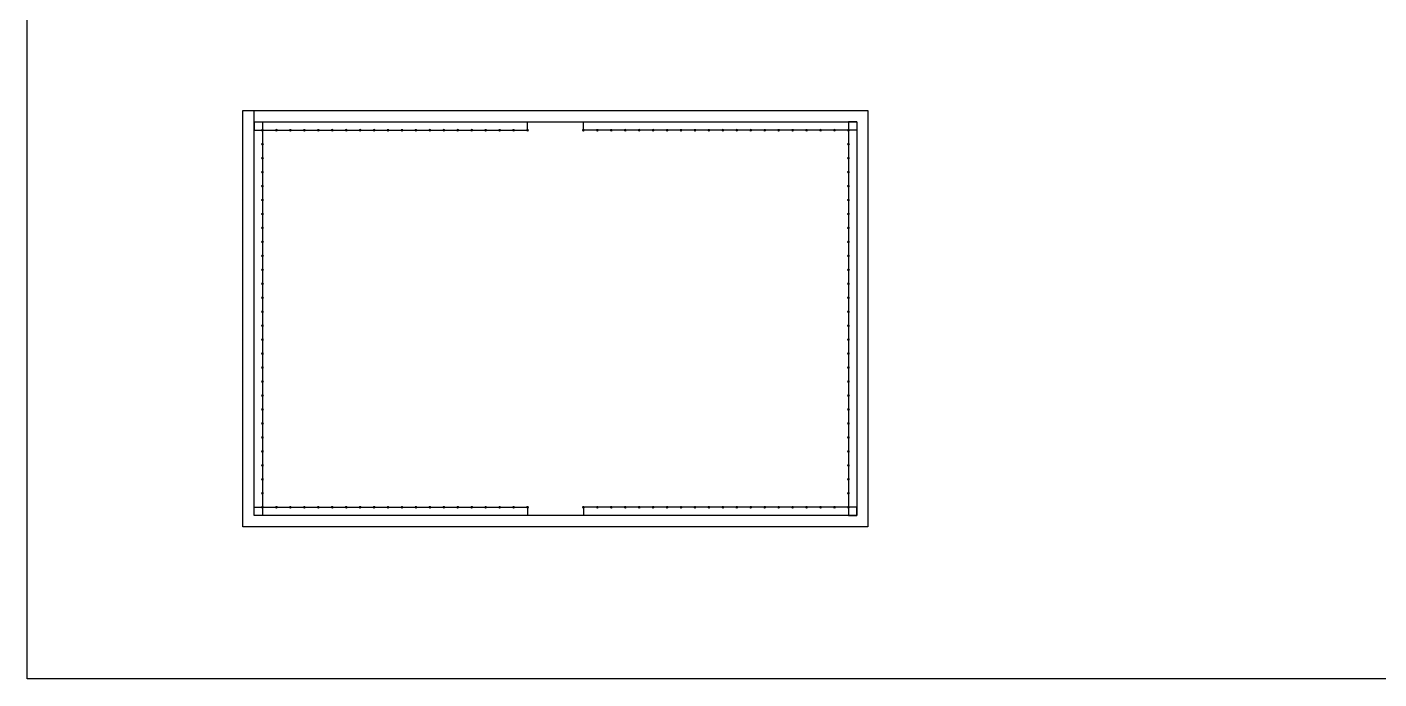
# Model space of a CAD drawing. Header units: millimetres. Extents: x 5326 to 6986, y 304 to 1378.
# Drawn here: x 5326.3 to 5810.8, y 303.8 to 537.2 of the extents above; entities that cross this region are included whole.
import ezdxf

# ---------------------------------------------------------------- set-up
doc = ezdxf.new("R2010")
doc.units = ezdxf.units.MM
doc.layers.add('Общий лист', color=7, linetype='Continuous')

msp = doc.modelspace()

# ---------------------------------------------------------------- hatches: boundary and pattern name
h = msp.add_hatch(color=256)
h.dxf.hatch_style = 1
h.paths.add_polyline_path([(5410.192, 500.283, -1), (5411.192, 500.283, -1)])
h = msp.add_hatch(color=256)
h.dxf.hatch_style = 1
h.paths.add_polyline_path([(5415.192, 500.283, -1), (5416.192, 500.283, -1)])
h = msp.add_hatch(color=256)
h.dxf.hatch_style = 1
h.paths.add_polyline_path([(5420.192, 500.283, -1), (5421.192, 500.283, -1)])
h = msp.add_hatch(color=256)
h.dxf.hatch_style = 1
h.paths.add_polyline_path([(5425.192, 500.283, -1), (5426.192, 500.283, -1)])
h = msp.add_hatch(color=256)
h.dxf.hatch_style = 1
h.paths.add_polyline_path([(5430.192, 500.283, -1), (5431.192, 500.283, -1)])
h = msp.add_hatch(color=256)
h.dxf.hatch_style = 1
h.paths.add_polyline_path([(5435.192, 500.283, -1), (5436.192, 500.283, -1)])
h = msp.add_hatch(color=256)
h.dxf.hatch_style = 1
h.paths.add_polyline_path([(5440.192, 500.283, -1), (5441.192, 500.283, -1)])
h = msp.add_hatch(color=256)
h.dxf.hatch_style = 1
h.paths.add_polyline_path([(5445.192, 500.283, -1), (5446.192, 500.283, -1)])
h = msp.add_hatch(color=256)
h.dxf.hatch_style = 1
h.paths.add_polyline_path([(5450.192, 500.283, -1), (5451.192, 500.283, -1)])
h = msp.add_hatch(color=256)
h.dxf.hatch_style = 1
h.paths.add_polyline_path([(5455.192, 500.283, -1), (5456.192, 500.283, -1)])
h = msp.add_hatch(color=256)
h.dxf.hatch_style = 1
h.paths.add_polyline_path([(5460.192, 500.283, -1), (5461.192, 500.283, -1)])
h = msp.add_hatch(color=256)
h.dxf.hatch_style = 1
h.paths.add_polyline_path([(5465.192, 500.283, -1), (5466.192, 500.283, -1)])
h = msp.add_hatch(color=256)
h.dxf.hatch_style = 1
h.paths.add_polyline_path([(5470.192, 500.283, -1), (5471.192, 500.283, -1)])
h = msp.add_hatch(color=256)
h.dxf.hatch_style = 1
h.paths.add_polyline_path([(5475.192, 500.283, -1), (5476.192, 500.283, -1)])
h = msp.add_hatch(color=256)
h.dxf.hatch_style = 1
h.paths.add_polyline_path([(5480.192, 500.283, -1), (5481.192, 500.283, -1)])
h = msp.add_hatch(color=256)
h.dxf.hatch_style = 1
h.paths.add_polyline_path([(5485.192, 500.283, -1), (5486.192, 500.283, -1)])
h = msp.add_hatch(color=256)
h.dxf.hatch_style = 1
h.paths.add_polyline_path([(5490.192, 500.283, -1), (5491.192, 500.283, -1)])
h = msp.add_hatch(color=256)
h.dxf.hatch_style = 1
h.paths.add_polyline_path([(5495.192, 500.283, -1), (5496.192, 500.283, -1)])
h = msp.add_hatch(color=256)
h.dxf.hatch_style = 1
h.paths.add_polyline_path([(5500.192, 500.283, -1), (5501.192, 500.283, -1)])
h = msp.add_hatch(color=256)
h.dxf.hatch_style = 1
h.paths.add_polyline_path([(5505.192, 500.283, -1), (5506.192, 500.283, -1)])
h = msp.add_hatch(color=256)
h.dxf.hatch_style = 1
h.paths.add_polyline_path([(5525.192, 500.283, -1), (5526.192, 500.283, -1)])
h = msp.add_hatch(color=256)
h.dxf.hatch_style = 1
h.paths.add_polyline_path([(5530.192, 500.283, -1), (5531.192, 500.283, -1)])
h = msp.add_hatch(color=256)
h.dxf.hatch_style = 1
h.paths.add_polyline_path([(5535.192, 500.283, -1), (5536.192, 500.283, -1)])
h = msp.add_hatch(color=256)
h.dxf.hatch_style = 1
h.paths.add_polyline_path([(5540.192, 500.283, -1), (5541.192, 500.283, -1)])
h = msp.add_hatch(color=256)
h.dxf.hatch_style = 1
h.paths.add_polyline_path([(5545.192, 500.283, -1), (5546.192, 500.283, -1)])
h = msp.add_hatch(color=256)
h.dxf.hatch_style = 1
h.paths.add_polyline_path([(5550.192, 500.283, -1), (5551.192, 500.283, -1)])
h = msp.add_hatch(color=256)
h.dxf.hatch_style = 1
h.paths.add_polyline_path([(5555.192, 500.283, -1), (5556.192, 500.283, -1)])
h = msp.add_hatch(color=256)
h.dxf.hatch_style = 1
h.paths.add_polyline_path([(5560.192, 500.283, -1), (5561.192, 500.283, -1)])
h = msp.add_hatch(color=256)
h.dxf.hatch_style = 1
h.paths.add_polyline_path([(5565.192, 500.283, -1), (5566.192, 500.283, -1)])
h = msp.add_hatch(color=256)
h.dxf.hatch_style = 1
h.paths.add_polyline_path([(5570.192, 500.283, -1), (5571.192, 500.283, -1)])
h = msp.add_hatch(color=256)
h.dxf.hatch_style = 1
h.paths.add_polyline_path([(5575.192, 500.283, -1), (5576.192, 500.283, -1)])
h = msp.add_hatch(color=256)
h.dxf.hatch_style = 1
h.paths.add_polyline_path([(5580.192, 500.283, -1), (5581.192, 500.283, -1)])
h = msp.add_hatch(color=256)
h.dxf.hatch_style = 1
h.paths.add_polyline_path([(5585.192, 500.283, -1), (5586.192, 500.283, -1)])
h = msp.add_hatch(color=256)
h.dxf.hatch_style = 1
h.paths.add_polyline_path([(5590.192, 500.283, -1), (5591.192, 500.283, -1)])
h = msp.add_hatch(color=256)
h.dxf.hatch_style = 1
h.paths.add_polyline_path([(5595.192, 500.283, -1), (5596.192, 500.283, -1)])
h = msp.add_hatch(color=256)
h.dxf.hatch_style = 1
h.paths.add_polyline_path([(5600.192, 500.283, -1), (5601.192, 500.283, -1)])
h = msp.add_hatch(color=256)
h.dxf.hatch_style = 1
h.paths.add_polyline_path([(5605.192, 500.283, -1), (5606.192, 500.283, -1)])
h = msp.add_hatch(color=256)
h.dxf.hatch_style = 1
h.paths.add_polyline_path([(5610.192, 500.283, -1), (5611.192, 500.283, -1)])
h = msp.add_hatch(color=256)
h.dxf.hatch_style = 1
h.paths.add_polyline_path([(5615.192, 500.283, -1), (5616.192, 500.283, -1)])
h = msp.add_hatch(color=256)
h.dxf.hatch_style = 1
h.paths.add_polyline_path([(5620.192, 500.283, -1), (5621.192, 500.283, -1)])
h = msp.add_hatch(color=256)
h.dxf.hatch_style = 1
h.paths.add_polyline_path([(5410.192, 495.283, -1), (5411.192, 495.283, -1)])
h = msp.add_hatch(color=256)
h.dxf.hatch_style = 1
h.paths.add_polyline_path([(5620.192, 495.283, -1), (5621.192, 495.283, -1)])
h = msp.add_hatch(color=256)
h.dxf.hatch_style = 1
h.paths.add_polyline_path([(5410.192, 490.283, -1), (5411.192, 490.283, -1)])
h = msp.add_hatch(color=256)
h.dxf.hatch_style = 1
h.paths.add_polyline_path([(5620.192, 490.283, -1), (5621.192, 490.283, -1)])
h = msp.add_hatch(color=256)
h.dxf.hatch_style = 1
h.paths.add_polyline_path([(5410.192, 485.283, -1), (5411.192, 485.283, -1)])
h = msp.add_hatch(color=256)
h.dxf.hatch_style = 1
h.paths.add_polyline_path([(5620.192, 485.283, -1), (5621.192, 485.283, -1)])
h = msp.add_hatch(color=256)
h.dxf.hatch_style = 1
h.paths.add_polyline_path([(5410.192, 480.283, -1), (5411.192, 480.283, -1)])
h = msp.add_hatch(color=256)
h.dxf.hatch_style = 1
h.paths.add_polyline_path([(5620.192, 480.283, -1), (5621.192, 480.283, -1)])
h = msp.add_hatch(color=256)
h.dxf.hatch_style = 1
h.paths.add_polyline_path([(5410.192, 475.283, -1), (5411.192, 475.283, -1)])
h = msp.add_hatch(color=256)
h.dxf.hatch_style = 1
h.paths.add_polyline_path([(5620.192, 475.283, -1), (5621.192, 475.283, -1)])
h = msp.add_hatch(color=256)
h.dxf.hatch_style = 1
h.paths.add_polyline_path([(5410.192, 470.283, -1), (5411.192, 470.283, -1)])
h = msp.add_hatch(color=256)
h.dxf.hatch_style = 1
h.paths.add_polyline_path([(5620.192, 470.283, -1), (5621.192, 470.283, -1)])
h = msp.add_hatch(color=256)
h.dxf.hatch_style = 1
h.paths.add_polyline_path([(5410.192, 465.283, -1), (5411.192, 465.283, -1)])
h = msp.add_hatch(color=256)
h.dxf.hatch_style = 1
h.paths.add_polyline_path([(5620.192, 465.283, -1), (5621.192, 465.283, -1)])
h = msp.add_hatch(color=256)
h.dxf.hatch_style = 1
h.paths.add_polyline_path([(5410.192, 460.283, -1), (5411.192, 460.283, -1)])
h = msp.add_hatch(color=256)
h.dxf.hatch_style = 1
h.paths.add_polyline_path([(5620.192, 460.283, -1), (5621.192, 460.283, -1)])
h = msp.add_hatch(color=256)
h.dxf.hatch_style = 1
h.paths.add_polyline_path([(5410.192, 455.283, -1), (5411.192, 455.283, -1)])
h = msp.add_hatch(color=256)
h.dxf.hatch_style = 1
h.paths.add_polyline_path([(5620.192, 455.283, -1), (5621.192, 455.283, -1)])
h = msp.add_hatch(color=256)
h.dxf.hatch_style = 1
h.paths.add_polyline_path([(5410.192, 450.283, -1), (5411.192, 450.283, -1)])
h = msp.add_hatch(color=256)
h.dxf.hatch_style = 1
h.paths.add_polyline_path([(5620.192, 450.283, -1), (5621.192, 450.283, -1)])
h = msp.add_hatch(color=256)
h.dxf.hatch_style = 1
h.paths.add_polyline_path([(5410.192, 445.283, -1), (5411.192, 445.283, -1)])
h = msp.add_hatch(color=256)
h.dxf.hatch_style = 1
h.paths.add_polyline_path([(5620.192, 445.283, -1), (5621.192, 445.283, -1)])
h = msp.add_hatch(color=256)
h.dxf.hatch_style = 1
h.paths.add_polyline_path([(5410.192, 440.283, -1), (5411.192, 440.283, -1)])
h = msp.add_hatch(color=256)
h.dxf.hatch_style = 1
h.paths.add_polyline_path([(5620.192, 440.283, -1), (5621.192, 440.283, -1)])
h = msp.add_hatch(color=256)
h.dxf.hatch_style = 1
h.paths.add_polyline_path([(5410.192, 435.283, -1), (5411.192, 435.283, -1)])
h = msp.add_hatch(color=256)
h.dxf.hatch_style = 1
h.paths.add_polyline_path([(5620.192, 435.283, -1), (5621.192, 435.283, -1)])
h = msp.add_hatch(color=256)
h.dxf.hatch_style = 1
h.paths.add_polyline_path([(5410.192, 430.283, -1), (5411.192, 430.283, -1)])
h = msp.add_hatch(color=256)
h.dxf.hatch_style = 1
h.paths.add_polyline_path([(5620.192, 430.283, -1), (5621.192, 430.283, -1)])
h = msp.add_hatch(color=256)
h.dxf.hatch_style = 1
h.paths.add_polyline_path([(5410.192, 425.283, -1), (5411.192, 425.283, -1)])
h = msp.add_hatch(color=256)
h.dxf.hatch_style = 1
h.paths.add_polyline_path([(5620.192, 425.283, -1), (5621.192, 425.283, -1)])
h = msp.add_hatch(color=256)
h.dxf.hatch_style = 1
h.paths.add_polyline_path([(5410.192, 420.283, -1), (5411.192, 420.283, -1)])
h = msp.add_hatch(color=256)
h.dxf.hatch_style = 1
h.paths.add_polyline_path([(5620.192, 420.283, -1), (5621.192, 420.283, -1)])
h = msp.add_hatch(color=256)
h.dxf.hatch_style = 1
h.paths.add_polyline_path([(5410.192, 415.283, -1), (5411.192, 415.283, -1)])
h = msp.add_hatch(color=256)
h.dxf.hatch_style = 1
h.paths.add_polyline_path([(5620.192, 415.283, -1), (5621.192, 415.283, -1)])
h = msp.add_hatch(color=256)
h.dxf.hatch_style = 1
h.paths.add_polyline_path([(5410.192, 410.283, -1), (5411.192, 410.283, -1)])
h = msp.add_hatch(color=256)
h.dxf.hatch_style = 1
h.paths.add_polyline_path([(5620.192, 410.283, -1), (5621.192, 410.283, -1)])
h = msp.add_hatch(color=256)
h.dxf.hatch_style = 1
h.paths.add_polyline_path([(5410.192, 405.283, -1), (5411.192, 405.283, -1)])
h = msp.add_hatch(color=256)
h.dxf.hatch_style = 1
h.paths.add_polyline_path([(5620.192, 405.283, -1), (5621.192, 405.283, -1)])
h = msp.add_hatch(color=256)
h.dxf.hatch_style = 1
h.paths.add_polyline_path([(5410.192, 400.283, -1), (5411.192, 400.283, -1)])
h = msp.add_hatch(color=256)
h.dxf.hatch_style = 1
h.paths.add_polyline_path([(5620.192, 400.283, -1), (5621.192, 400.283, -1)])
h = msp.add_hatch(color=256)
h.dxf.hatch_style = 1
h.paths.add_polyline_path([(5410.192, 395.283, -1), (5411.192, 395.283, -1)])
h = msp.add_hatch(color=256)
h.dxf.hatch_style = 1
h.paths.add_polyline_path([(5620.192, 395.283, -1), (5621.192, 395.283, -1)])
h = msp.add_hatch(color=256)
h.dxf.hatch_style = 1
h.paths.add_polyline_path([(5410.192, 390.283, -1), (5411.192, 390.283, -1)])
h = msp.add_hatch(color=256)
h.dxf.hatch_style = 1
h.paths.add_polyline_path([(5620.192, 390.283, -1), (5621.192, 390.283, -1)])
h = msp.add_hatch(color=256)
h.dxf.hatch_style = 1
h.paths.add_polyline_path([(5410.192, 385.283, -1), (5411.192, 385.283, -1)])
h = msp.add_hatch(color=256)
h.dxf.hatch_style = 1
h.paths.add_polyline_path([(5620.192, 385.283, -1), (5621.192, 385.283, -1)])
h = msp.add_hatch(color=256)
h.dxf.hatch_style = 1
h.paths.add_polyline_path([(5410.192, 380.283, -1), (5411.192, 380.283, -1)])
h = msp.add_hatch(color=256)
h.dxf.hatch_style = 1
h.paths.add_polyline_path([(5620.192, 380.283, -1), (5621.192, 380.283, -1)])
h = msp.add_hatch(color=256)
h.dxf.hatch_style = 1
h.paths.add_polyline_path([(5410.192, 375.283, -1), (5411.192, 375.283, -1)])
h = msp.add_hatch(color=256)
h.dxf.hatch_style = 1
h.paths.add_polyline_path([(5620.192, 375.283, -1), (5621.192, 375.283, -1)])
h = msp.add_hatch(color=256)
h.dxf.hatch_style = 1
h.paths.add_polyline_path([(5410.192, 370.283, -1), (5411.192, 370.283, -1)])
h = msp.add_hatch(color=256)
h.dxf.hatch_style = 1
h.paths.add_polyline_path([(5620.192, 370.283, -1), (5621.192, 370.283, -1)])
h = msp.add_hatch(color=256)
h.dxf.hatch_style = 1
h.paths.add_polyline_path([(5410.192, 365.283, -1), (5411.192, 365.283, -1)])
h = msp.add_hatch(color=256)
h.dxf.hatch_style = 1
h.paths.add_polyline_path([(5415.192, 365.283, -1), (5416.192, 365.283, -1)])
h = msp.add_hatch(color=256)
h.dxf.hatch_style = 1
h.paths.add_polyline_path([(5420.192, 365.283, -1), (5421.192, 365.283, -1)])
h = msp.add_hatch(color=256)
h.dxf.hatch_style = 1
h.paths.add_polyline_path([(5425.192, 365.283, -1), (5426.192, 365.283, -1)])
h = msp.add_hatch(color=256)
h.dxf.hatch_style = 1
h.paths.add_polyline_path([(5430.192, 365.283, -1), (5431.192, 365.283, -1)])
h = msp.add_hatch(color=256)
h.dxf.hatch_style = 1
h.paths.add_polyline_path([(5435.192, 365.283, -1), (5436.192, 365.283, -1)])
h = msp.add_hatch(color=256)
h.dxf.hatch_style = 1
h.paths.add_polyline_path([(5440.192, 365.283, -1), (5441.192, 365.283, -1)])
h = msp.add_hatch(color=256)
h.dxf.hatch_style = 1
h.paths.add_polyline_path([(5445.192, 365.283, -1), (5446.192, 365.283, -1)])
h = msp.add_hatch(color=256)
h.dxf.hatch_style = 1
h.paths.add_polyline_path([(5450.192, 365.283, -1), (5451.192, 365.283, -1)])
h = msp.add_hatch(color=256)
h.dxf.hatch_style = 1
h.paths.add_polyline_path([(5455.192, 365.283, -1), (5456.192, 365.283, -1)])
h = msp.add_hatch(color=256)
h.dxf.hatch_style = 1
h.paths.add_polyline_path([(5460.192, 365.283, -1), (5461.192, 365.283, -1)])
h = msp.add_hatch(color=256)
h.dxf.hatch_style = 1
h.paths.add_polyline_path([(5465.192, 365.283, -1), (5466.192, 365.283, -1)])
h = msp.add_hatch(color=256)
h.dxf.hatch_style = 1
h.paths.add_polyline_path([(5470.192, 365.283, -1), (5471.192, 365.283, -1)])
h = msp.add_hatch(color=256)
h.dxf.hatch_style = 1
h.paths.add_polyline_path([(5475.192, 365.283, -1), (5476.192, 365.283, -1)])
h = msp.add_hatch(color=256)
h.dxf.hatch_style = 1
h.paths.add_polyline_path([(5480.192, 365.283, -1), (5481.192, 365.283, -1)])
h = msp.add_hatch(color=256)
h.dxf.hatch_style = 1
h.paths.add_polyline_path([(5485.192, 365.283, -1), (5486.192, 365.283, -1)])
h = msp.add_hatch(color=256)
h.dxf.hatch_style = 1
h.paths.add_polyline_path([(5490.192, 365.283, -1), (5491.192, 365.283, -1)])
h = msp.add_hatch(color=256)
h.dxf.hatch_style = 1
h.paths.add_polyline_path([(5495.192, 365.283, -1), (5496.192, 365.283, -1)])
h = msp.add_hatch(color=256)
h.dxf.hatch_style = 1
h.paths.add_polyline_path([(5500.192, 365.283, -1), (5501.192, 365.283, -1)])
h = msp.add_hatch(color=256)
h.dxf.hatch_style = 1
h.paths.add_polyline_path([(5505.192, 365.283, -1), (5506.192, 365.283, -1)])
h = msp.add_hatch(color=256)
h.dxf.hatch_style = 1
h.paths.add_polyline_path([(5525.192, 365.283, -1), (5526.192, 365.283, -1)])
h = msp.add_hatch(color=256)
h.dxf.hatch_style = 1
h.paths.add_polyline_path([(5530.192, 365.283, -1), (5531.192, 365.283, -1)])
h = msp.add_hatch(color=256)
h.dxf.hatch_style = 1
h.paths.add_polyline_path([(5535.192, 365.283, -1), (5536.192, 365.283, -1)])
h = msp.add_hatch(color=256)
h.dxf.hatch_style = 1
h.paths.add_polyline_path([(5540.192, 365.283, -1), (5541.192, 365.283, -1)])
h = msp.add_hatch(color=256)
h.dxf.hatch_style = 1
h.paths.add_polyline_path([(5545.192, 365.283, -1), (5546.192, 365.283, -1)])
h = msp.add_hatch(color=256)
h.dxf.hatch_style = 1
h.paths.add_polyline_path([(5550.192, 365.283, -1), (5551.192, 365.283, -1)])
h = msp.add_hatch(color=256)
h.dxf.hatch_style = 1
h.paths.add_polyline_path([(5555.192, 365.283, -1), (5556.192, 365.283, -1)])
h = msp.add_hatch(color=256)
h.dxf.hatch_style = 1
h.paths.add_polyline_path([(5560.192, 365.283, -1), (5561.192, 365.283, -1)])
h = msp.add_hatch(color=256)
h.dxf.hatch_style = 1
h.paths.add_polyline_path([(5565.192, 365.283, -1), (5566.192, 365.283, -1)])
h = msp.add_hatch(color=256)
h.dxf.hatch_style = 1
h.paths.add_polyline_path([(5570.192, 365.283, -1), (5571.192, 365.283, -1)])
h = msp.add_hatch(color=256)
h.dxf.hatch_style = 1
h.paths.add_polyline_path([(5575.192, 365.283, -1), (5576.192, 365.283, -1)])
h = msp.add_hatch(color=256)
h.dxf.hatch_style = 1
h.paths.add_polyline_path([(5580.192, 365.283, -1), (5581.192, 365.283, -1)])
h = msp.add_hatch(color=256)
h.dxf.hatch_style = 1
h.paths.add_polyline_path([(5585.192, 365.283, -1), (5586.192, 365.283, -1)])
h = msp.add_hatch(color=256)
h.dxf.hatch_style = 1
h.paths.add_polyline_path([(5590.192, 365.283, -1), (5591.192, 365.283, -1)])
h = msp.add_hatch(color=256)
h.dxf.hatch_style = 1
h.paths.add_polyline_path([(5595.192, 365.283, -1), (5596.192, 365.283, -1)])
h = msp.add_hatch(color=256)
h.dxf.hatch_style = 1
h.paths.add_polyline_path([(5600.192, 365.283, -1), (5601.192, 365.283, -1)])
h = msp.add_hatch(color=256)
h.dxf.hatch_style = 1
h.paths.add_polyline_path([(5605.192, 365.283, -1), (5606.192, 365.283, -1)])
h = msp.add_hatch(color=256)
h.dxf.hatch_style = 1
h.paths.add_polyline_path([(5610.192, 365.283, -1), (5611.192, 365.283, -1)])
h = msp.add_hatch(color=256)
h.dxf.hatch_style = 1
h.paths.add_polyline_path([(5615.192, 365.283, -1), (5616.192, 365.283, -1)])
h = msp.add_hatch(color=256)
h.dxf.hatch_style = 1
h.paths.add_polyline_path([(5620.192, 365.283, -1), (5621.192, 365.283, -1)])

# ---------------------------------------------------------------- linework, layer by layer
for p, q in [((5403.692, 358.283), (5403.692, 507.283)), ((5403.692, 507.283), (5407.692, 507.283)), ((5407.692, 503.283), (5407.692, 507.283)), ((5407.692, 507.283), (5627.692, 507.283)), ((5627.692, 507.283), (5627.692, 358.283)), ((5407.692, 503.283), (5623.692, 503.283)), ((5407.692, 362.283), (5407.692, 503.283)), ((5407.692, 503.283), (5410.692, 503.283)), ((5407.692, 503.283), (5407.692, 500.283)), ((5407.692, 500.283), (5505.692, 500.283)), ((5410.692, 503.283), (5410.692, 362.283)), ((5505.692, 500.283), (5505.692, 503.283)), ((5525.692, 500.283), (5525.692, 503.283)), ((5623.692, 500.283), (5525.692, 500.283)), ((5623.692, 503.283), (5620.692, 503.283)), ((5620.692, 503.283), (5620.692, 362.283)), ((5623.692, 503.283), (5623.692, 362.283)), ((5623.692, 503.283), (5623.692, 500.283)), ((5407.692, 362.283), (5407.692, 365.283)), ((5407.692, 365.283), (5505.692, 365.283)), ((5505.692, 365.283), (5505.692, 362.283)), ((5623.692, 365.283), (5525.692, 365.283)), ((5525.692, 365.283), (5525.692, 362.283)), ((5623.692, 362.283), (5623.692, 365.283)), ((5623.692, 362.283), (5407.692, 362.283)), ((5410.692, 362.283), (5407.692, 362.283)), ((5620.692, 362.283), (5623.692, 362.283)), ((5627.692, 358.283), (5403.692, 358.283))]:
    msp.add_line(p, q)
at = {"layer": 'Общий лист', "color": 2}
msp.add_lwpolyline([(5326.319, 1377.818), (6986.189, 1377.818), (6986.189, 303.806), (5326.319, 303.806)], close=True, dxfattribs=at)

doc.saveas('drawing.dxf')
